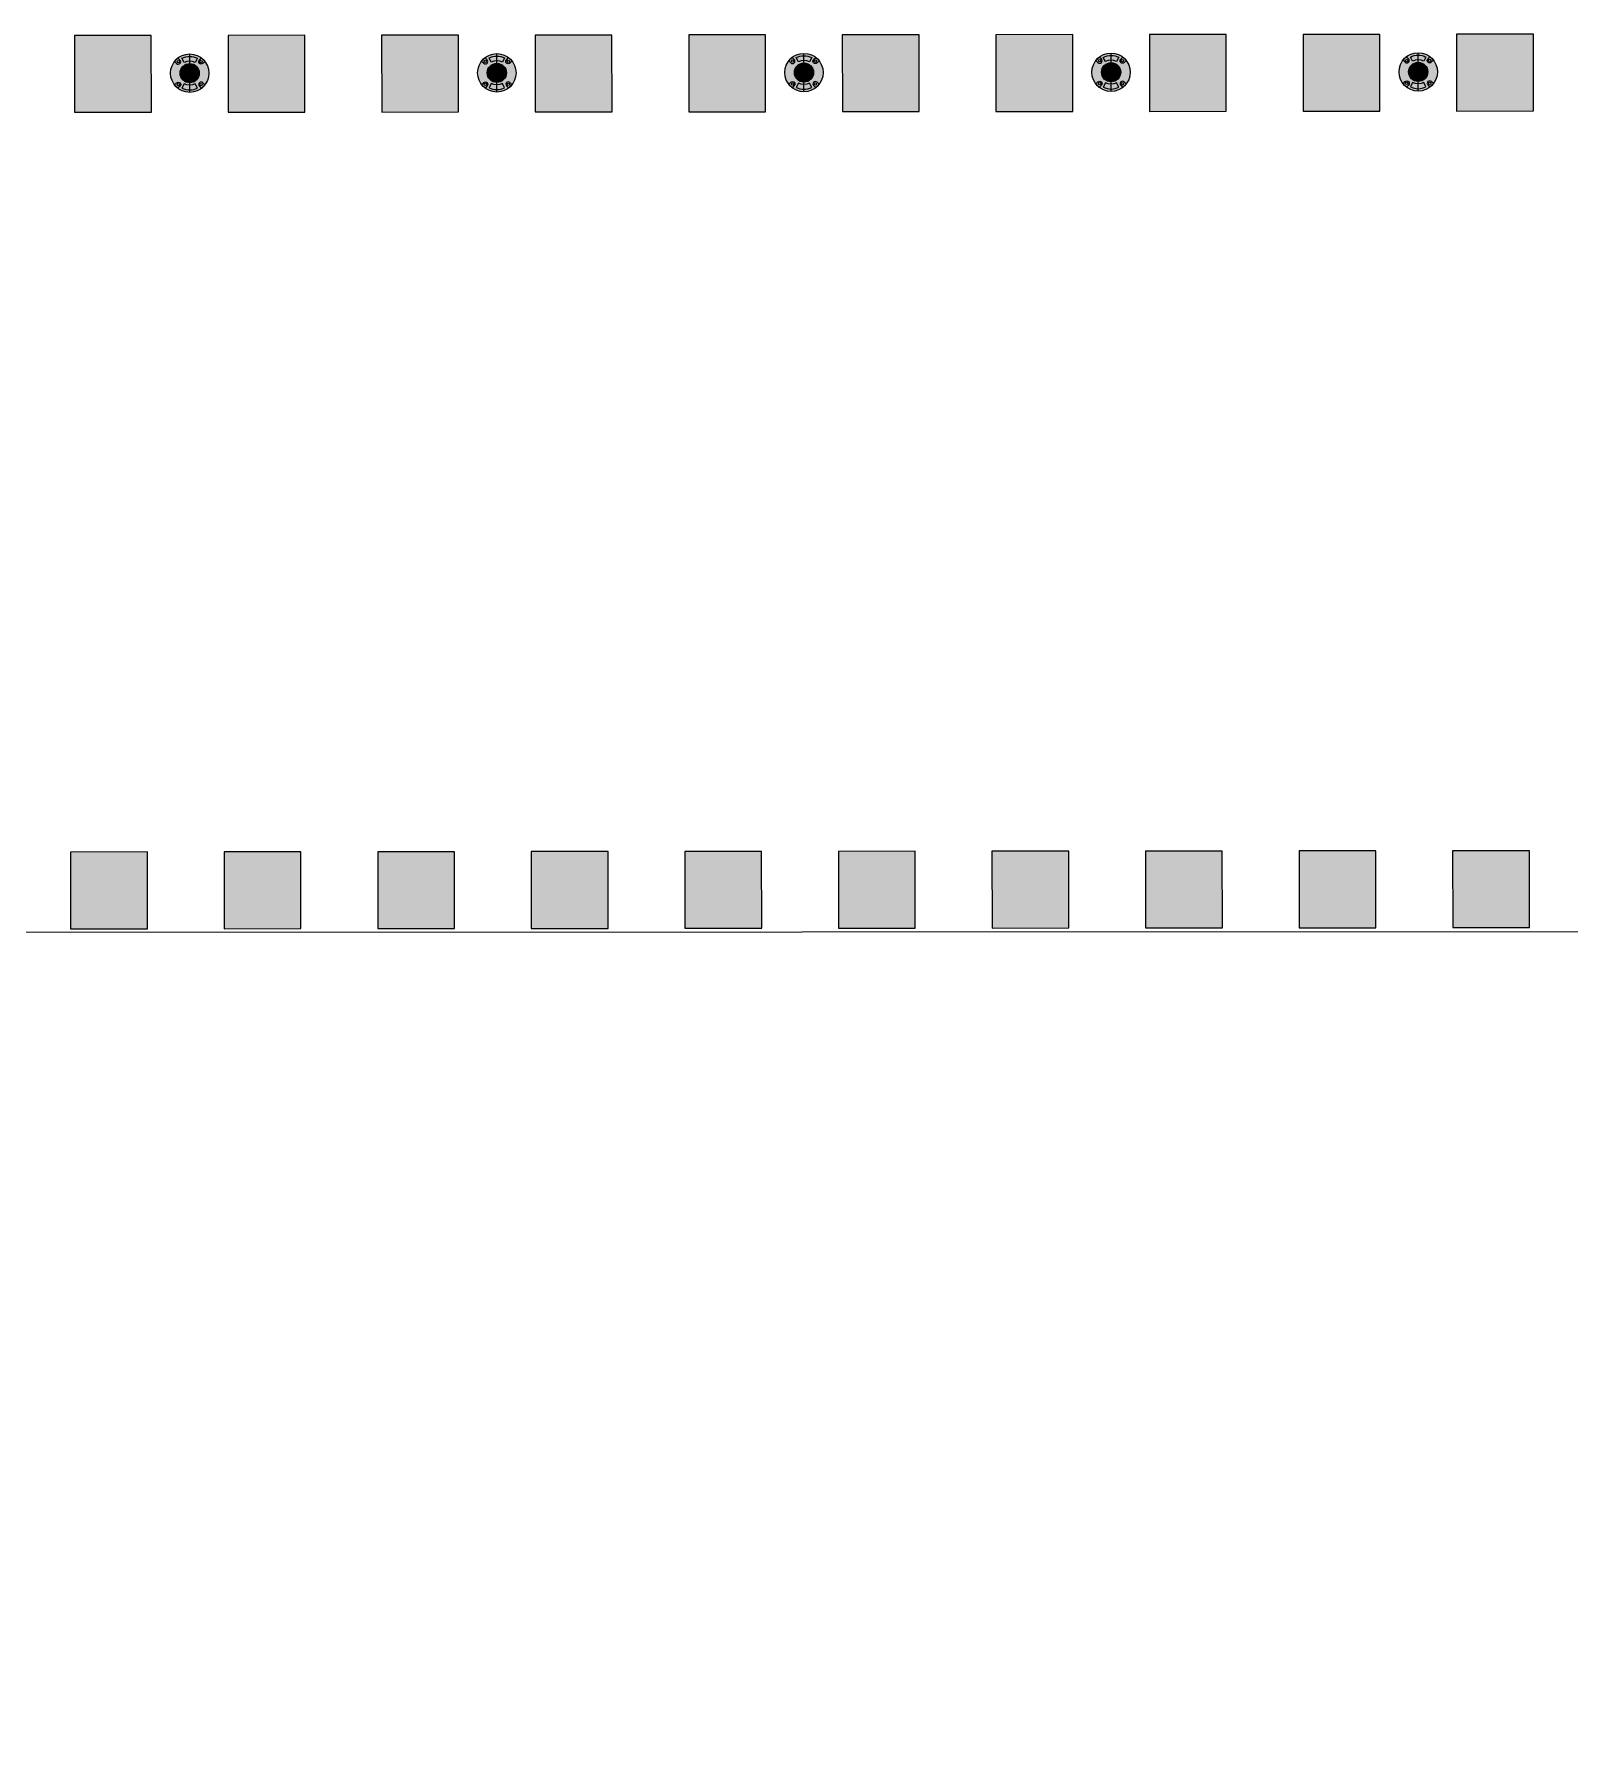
# Model space of a CAD drawing. Header units: metres. Extents: x 668617 to 675126, y 2286318 to 2293677.
# Drawn here: x 669326.16 to 669334.16, y 2287198.77 to 2287207.67 of the extents above; entities that cross this region are included whole.
import ezdxf

# ---------------------------------------------------------------- set-up
doc = ezdxf.new("R2010")
doc.units = ezdxf.units.M
doc.header["$MEASUREMENT"] = 0
for name, color, linetype in [('DMTG-B-CuadrosVerdes', 94, 'Continuous'), ('DMTG-M-VIALETON', 92, 'Continuous'), ('DMTG-PB-BANQUETAS', 251, 'Continuous')]:
    doc.layers.add(name, color=color, linetype=linetype)

# ---------------------------------------------------------------- blocks, each defined once
blk = doc.blocks.new('*U119')
h = blk.add_hatch(color=256)
h.dxf.hatch_style = 1
h.paths.add_polyline_path([(28.8244, 4.2534), (29.2244, 4.2534), (29.2244, 4.6534), (28.8244, 4.6534)])
h = blk.add_hatch(color=256)
h.dxf.hatch_style = 1
h.paths.add_polyline_path([(28.8244, 4.2534), (29.2244, 4.2534), (29.2244, 4.6534), (28.8244, 4.6534)])
h = blk.add_hatch(color=256)
h.dxf.hatch_style = 1
h.paths.add_polyline_path([(29.6244, 4.2534), (30.0244, 4.2534), (30.0244, 4.6534), (29.6244, 4.6534)])
h = blk.add_hatch(color=256)
h.dxf.hatch_style = 1
h.paths.add_polyline_path([(29.6244, 4.2534), (30.0244, 4.2534), (30.0244, 4.6534), (29.6244, 4.6534)])
h = blk.add_hatch(color=256)
h.dxf.hatch_style = 1
h.paths.add_polyline_path([(30.4244, 4.2534), (30.8244, 4.2534), (30.8244, 4.6534), (30.4244, 4.6534)])
h = blk.add_hatch(color=256)
h.dxf.hatch_style = 1
h.paths.add_polyline_path([(30.4244, 4.2534), (30.8244, 4.2534), (30.8244, 4.6534), (30.4244, 4.6534)])
h = blk.add_hatch(color=256)
h.dxf.hatch_style = 1
h.paths.add_polyline_path([(31.2244, 4.2534), (31.6244, 4.2534), (31.6244, 4.6534), (31.2244, 4.6534)])
h = blk.add_hatch(color=256)
h.dxf.hatch_style = 1
h.paths.add_polyline_path([(31.2244, 4.2534), (31.6244, 4.2534), (31.6244, 4.6534), (31.2244, 4.6534)])
h = blk.add_hatch(color=256)
h.dxf.hatch_style = 1
h.paths.add_polyline_path([(32.0244, 4.2534), (32.4244, 4.2534), (32.4244, 4.6534), (32.0244, 4.6534)])
h = blk.add_hatch(color=256)
h.dxf.hatch_style = 1
h.paths.add_polyline_path([(32.0244, 4.2534), (32.4244, 4.2534), (32.4244, 4.6534), (32.0244, 4.6534)])
h = blk.add_hatch(color=256)
h.dxf.hatch_style = 1
h.paths.add_polyline_path([(32.8244, 4.2534), (33.2244, 4.2534), (33.2244, 4.6534), (32.8244, 4.6534)])
h = blk.add_hatch(color=256)
h.dxf.hatch_style = 1
h.paths.add_polyline_path([(32.8244, 4.2534), (33.2244, 4.2534), (33.2244, 4.6534), (32.8244, 4.6534)])
h = blk.add_hatch(color=256)
h.dxf.hatch_style = 1
h.paths.add_polyline_path([(33.6244, 4.2534), (34.0244, 4.2534), (34.0244, 4.6534), (33.6244, 4.6534)])
h = blk.add_hatch(color=256)
h.dxf.hatch_style = 1
h.paths.add_polyline_path([(33.6244, 4.2534), (34.0244, 4.2534), (34.0244, 4.6534), (33.6244, 4.6534)])
h = blk.add_hatch(color=256)
h.dxf.hatch_style = 1
h.paths.add_polyline_path([(34.4244, 4.2534), (34.8244, 4.2534), (34.8244, 4.6534), (34.4244, 4.6534)])
h = blk.add_hatch(color=256)
h.dxf.hatch_style = 1
h.paths.add_polyline_path([(34.4244, 4.2534), (34.8244, 4.2534), (34.8244, 4.6534), (34.4244, 4.6534)])
h = blk.add_hatch(color=256)
h.dxf.hatch_style = 1
h.paths.add_polyline_path([(35.2244, 4.2534), (35.6244, 4.2534), (35.6244, 4.6534), (35.2244, 4.6534)])
h = blk.add_hatch(color=256)
h.dxf.hatch_style = 1
h.paths.add_polyline_path([(35.2244, 4.2534), (35.6244, 4.2534), (35.6244, 4.6534), (35.2244, 4.6534)])
h = blk.add_hatch(color=256)
h.dxf.hatch_style = 1
h.paths.add_polyline_path([(36.0244, 4.2534), (36.4244, 4.2534), (36.4244, 4.6534), (36.0244, 4.6534)])
h = blk.add_hatch(color=256)
h.dxf.hatch_style = 1
h.paths.add_polyline_path([(36.0244, 4.2534), (36.4244, 4.2534), (36.4244, 4.6534), (36.0244, 4.6534)])
h = blk.add_hatch(color=256)
h.dxf.hatch_style = 1
h.paths.add_polyline_path([(28.8, 0), (29.2, 0), (29.2, 0.4), (28.8, 0.4)])
h = blk.add_hatch(color=256)
h.dxf.hatch_style = 1
h.paths.add_polyline_path([(28.8, 0), (29.2, 0), (29.2, 0.4), (28.8, 0.4)])
h = blk.add_hatch(color=256)
h.dxf.hatch_style = 1
h.paths.add_polyline_path([(29.6, 0), (30, 0), (30, 0.4), (29.6, 0.4)])
h = blk.add_hatch(color=256)
h.dxf.hatch_style = 1
h.paths.add_polyline_path([(29.6, 0), (30, 0), (30, 0.4), (29.6, 0.4)])
h = blk.add_hatch(color=256)
h.dxf.hatch_style = 1
h.paths.add_polyline_path([(30.4, 0), (30.8, 0), (30.8, 0.4), (30.4, 0.4)])
h = blk.add_hatch(color=256)
h.dxf.hatch_style = 1
h.paths.add_polyline_path([(30.4, 0), (30.8, 0), (30.8, 0.4), (30.4, 0.4)])
h = blk.add_hatch(color=256)
h.dxf.hatch_style = 1
h.paths.add_polyline_path([(31.2, 0), (31.6, 0), (31.6, 0.4), (31.2, 0.4)])
h = blk.add_hatch(color=256)
h.dxf.hatch_style = 1
h.paths.add_polyline_path([(31.2, 0), (31.6, 0), (31.6, 0.4), (31.2, 0.4)])
h = blk.add_hatch(color=256)
h.dxf.hatch_style = 1
h.paths.add_polyline_path([(32, 0), (32.4, 0), (32.4, 0.4), (32, 0.4)])
h = blk.add_hatch(color=256)
h.dxf.hatch_style = 1
h.paths.add_polyline_path([(32, 0), (32.4, 0), (32.4, 0.4), (32, 0.4)])
h = blk.add_hatch(color=256)
h.dxf.hatch_style = 1
h.paths.add_polyline_path([(32.8, 0), (33.2, 0), (33.2, 0.4), (32.8, 0.4)])
h = blk.add_hatch(color=256)
h.dxf.hatch_style = 1
h.paths.add_polyline_path([(32.8, 0), (33.2, 0), (33.2, 0.4), (32.8, 0.4)])
h = blk.add_hatch(color=256)
h.dxf.hatch_style = 1
h.paths.add_polyline_path([(33.6, 0), (34, 0), (34, 0.4), (33.6, 0.4)])
h = blk.add_hatch(color=256)
h.dxf.hatch_style = 1
h.paths.add_polyline_path([(33.6, 0), (34, 0), (34, 0.4), (33.6, 0.4)])
h = blk.add_hatch(color=256)
h.dxf.hatch_style = 1
h.paths.add_polyline_path([(34.4, 0), (34.8, 0), (34.8, 0.4), (34.4, 0.4)])
h = blk.add_hatch(color=256)
h.dxf.hatch_style = 1
h.paths.add_polyline_path([(34.4, 0), (34.8, 0), (34.8, 0.4), (34.4, 0.4)])
h = blk.add_hatch(color=256)
h.dxf.hatch_style = 1
h.paths.add_polyline_path([(35.2, 0), (35.6, 0), (35.6, 0.4), (35.2, 0.4)])
h = blk.add_hatch(color=256)
h.dxf.hatch_style = 1
h.paths.add_polyline_path([(35.2, 0), (35.6, 0), (35.6, 0.4), (35.2, 0.4)])
h = blk.add_hatch(color=256)
h.dxf.hatch_style = 1
h.paths.add_polyline_path([(36, 0), (36.4, 0), (36.4, 0.4), (36, 0.4)])
h = blk.add_hatch(color=256)
h.dxf.hatch_style = 1
h.paths.add_polyline_path([(36, 0), (36.4, 0), (36.4, 0.4), (36, 0.4)])
for points in [[(28.8244, 4.2534), (29.2244, 4.2534), (29.2244, 4.6534), (28.8244, 4.6534)], [(28.8244, 4.2534), (29.2244, 4.2534), (29.2244, 4.6534), (28.8244, 4.6534)], [(29.6244, 4.2534), (30.0244, 4.2534), (30.0244, 4.6534), (29.6244, 4.6534)], [(29.6244, 4.2534), (30.0244, 4.2534), (30.0244, 4.6534), (29.6244, 4.6534)], [(30.4244, 4.2534), (30.8244, 4.2534), (30.8244, 4.6534), (30.4244, 4.6534)], [(30.4244, 4.2534), (30.8244, 4.2534), (30.8244, 4.6534), (30.4244, 4.6534)], [(31.2244, 4.2534), (31.6244, 4.2534), (31.6244, 4.6534), (31.2244, 4.6534)], [(31.2244, 4.2534), (31.6244, 4.2534), (31.6244, 4.6534), (31.2244, 4.6534)], [(32.0244, 4.2534), (32.4244, 4.2534), (32.4244, 4.6534), (32.0244, 4.6534)], [(32.0244, 4.2534), (32.4244, 4.2534), (32.4244, 4.6534), (32.0244, 4.6534)], [(32.8244, 4.2534), (33.2244, 4.2534), (33.2244, 4.6534), (32.8244, 4.6534)], [(32.8244, 4.2534), (33.2244, 4.2534), (33.2244, 4.6534), (32.8244, 4.6534)], [(33.6244, 4.2534), (34.0244, 4.2534), (34.0244, 4.6534), (33.6244, 4.6534)], [(33.6244, 4.2534), (34.0244, 4.2534), (34.0244, 4.6534), (33.6244, 4.6534)], [(34.4244, 4.2534), (34.8244, 4.2534), (34.8244, 4.6534), (34.4244, 4.6534)], [(34.4244, 4.2534), (34.8244, 4.2534), (34.8244, 4.6534), (34.4244, 4.6534)], [(35.2244, 4.2534), (35.6244, 4.2534), (35.6244, 4.6534), (35.2244, 4.6534)], [(35.2244, 4.2534), (35.6244, 4.2534), (35.6244, 4.6534), (35.2244, 4.6534)], [(36.0244, 4.2534), (36.4244, 4.2534), (36.4244, 4.6534), (36.0244, 4.6534)], [(36.0244, 4.2534), (36.4244, 4.2534), (36.4244, 4.6534), (36.0244, 4.6534)], [(28.8, 0), (29.2, 0), (29.2, 0.4), (28.8, 0.4)], [(28.8, 0), (29.2, 0), (29.2, 0.4), (28.8, 0.4)], [(29.6, 0), (30, 0), (30, 0.4), (29.6, 0.4)], [(29.6, 0), (30, 0), (30, 0.4), (29.6, 0.4)], [(30.4, 0), (30.8, 0), (30.8, 0.4), (30.4, 0.4)], [(30.4, 0), (30.8, 0), (30.8, 0.4), (30.4, 0.4)], [(31.2, 0), (31.6, 0), (31.6, 0.4), (31.2, 0.4)], [(31.2, 0), (31.6, 0), (31.6, 0.4), (31.2, 0.4)], [(32, 0), (32.4, 0), (32.4, 0.4), (32, 0.4)], [(32, 0), (32.4, 0), (32.4, 0.4), (32, 0.4)], [(32.8, 0), (33.2, 0), (33.2, 0.4), (32.8, 0.4)], [(32.8, 0), (33.2, 0), (33.2, 0.4), (32.8, 0.4)], [(33.6, 0), (34, 0), (34, 0.4), (33.6, 0.4)], [(33.6, 0), (34, 0), (34, 0.4), (33.6, 0.4)], [(34.4, 0), (34.8, 0), (34.8, 0.4), (34.4, 0.4)], [(34.4, 0), (34.8, 0), (34.8, 0.4), (34.4, 0.4)], [(35.2, 0), (35.6, 0), (35.6, 0.4), (35.2, 0.4)], [(35.2, 0), (35.6, 0), (35.6, 0.4), (35.2, 0.4)], [(36, 0), (36.4, 0), (36.4, 0.4), (36, 0.4)], [(36, 0), (36.4, 0), (36.4, 0.4), (36, 0.4)]]:
    blk.add_lwpolyline(points, close=True)
blk = doc.blocks.new('*U88')
at = {"true_color": 0x58ba48}
h = blk.add_hatch(color=85, dxfattribs=at)
h.dxf.hatch_style = 1
h.paths.add_polyline_path([(42.2076, 11.0247, 1), (42.3076, 11.0247, 1)], flags=0)
h.paths.add_polyline_path([(42.207, 11.0929), (42.1962, 11.1037, 0.062746), (42.1786, 11.086), (42.1893, 11.0752, 0.413879), (42.207, 11.0752, 0.414549)], flags=17)
h.paths.add_polyline_path([(42.2043, 11.0841, -1), (42.192, 11.0841, -1)], flags=16)
h.paths.add_polyline_path([(42.2076, 11.0247, 1), (42.3076, 11.0247, 1)], flags=16)
h.paths.add_polyline_path([(42.3189, 11.1038), (42.3081, 11.093, 0.413879), (42.3081, 11.0753, 0.414549), (42.3258, 11.0753), (42.3366, 11.0861, 0.062746)], flags=17)
h.paths.add_polyline_path([(42.3231, 11.0842, -1), (42.3108, 11.0841, -1)], flags=16)
h.paths.add_polyline_path([(42.3366, 10.9635), (42.3259, 10.9742, 0.413879), (42.3082, 10.9742, 0.414549), (42.3082, 10.9565), (42.319, 10.9458, 0.062746)], flags=17)
h.paths.add_polyline_path([(42.3109, 10.9654, -1), (42.3232, 10.9654, -1)], flags=16)
h.paths.add_polyline_path([(42.2071, 10.9741, 0.414549), (42.1894, 10.9741), (42.1786, 10.9633, 0.062746), (42.1963, 10.9457), (42.2071, 10.9565, 0.413879)], flags=17)
h.paths.add_polyline_path([(42.1921, 10.9653, -1), (42.2044, 10.9653, -1)], flags=16)
h.paths.add_polyline_path([(42.3366, 11.0861), (42.3258, 11.0753, -0.414549), (42.3081, 11.0753, -0.413879), (42.3081, 11.093), (42.3189, 11.1038, 0.342564), (42.1962, 11.1037), (42.207, 11.0929, -0.414549), (42.207, 11.0752, -0.413879), (42.1893, 11.0752), (42.1786, 11.086, 0.166532), (42.1576, 11.0246, 0.166532), (42.1786, 10.9633), (42.1894, 10.9741, -0.414549), (42.2071, 10.9741, -0.413879), (42.2071, 10.9565), (42.1963, 10.9457, 0.342564), (42.319, 10.9458), (42.3082, 10.9565, -0.414549), (42.3082, 10.9742, -0.413879), (42.3259, 10.9742), (42.3366, 10.9635, 0.166532), (42.3576, 11.0248, 0.166532)])
h.paths.add_polyline_path([(42.3076, 11.0247, -1), (42.2076, 11.0247, -1)], flags=0)
h.paths.add_polyline_path([(42.2866, 11.0801, 0.245947), (42.2286, 11.0801), (42.217, 11.1022, -0.245947), (42.2981, 11.1023)], flags=16)
h.paths.add_polyline_path([(42.2866, 10.9694), (42.2982, 10.9472, -0.245947), (42.2171, 10.9472), (42.2286, 10.9693, 0.245947)], flags=16)
h = blk.add_hatch(color=85, dxfattribs=at)
h.dxf.hatch_style = 1
h.paths.add_polyline_path([(42.2076, 11.0247, 1), (42.3076, 11.0247, 1)])
at = {"true_color": 0xc7c8ca}
h = blk.add_hatch(color=9, dxfattribs=at)
h.dxf.hatch_style = 1
h.paths.add_polyline_path([(42.2981, 11.1023, 0.245947), (42.217, 11.1022), (42.2286, 11.0801, -0.245947), (42.2866, 11.0801)])
h.paths.add_polyline_path([(42.2982, 10.9472), (42.2866, 10.9694, -0.245947), (42.2286, 10.9693), (42.2171, 10.9472, 0.245947)])
at = {"true_color": 0x58ba48}
h = blk.add_hatch(color=85, dxfattribs=at)
h.dxf.hatch_style = 1
h.paths.add_polyline_path([(43.8076, 11.0258, 1), (43.9076, 11.0259, 1)], flags=0)
h.paths.add_polyline_path([(43.807, 11.094), (43.7962, 11.1048, 0.062746), (43.7786, 11.0871), (43.7893, 11.0763, 0.413879), (43.807, 11.0763, 0.414549)], flags=17)
h.paths.add_polyline_path([(43.8043, 11.0852, -1), (43.792, 11.0852, -1)], flags=16)
h.paths.add_polyline_path([(43.8076, 11.0258, 1), (43.9076, 11.0259, 1)], flags=16)
h.paths.add_polyline_path([(43.9189, 11.1049), (43.9081, 11.0941, 0.413879), (43.9081, 11.0764, 0.414549), (43.9258, 11.0764), (43.9366, 11.0872, 0.062746)], flags=17)
h.paths.add_polyline_path([(43.9231, 11.0853, -1), (43.9108, 11.0853, -1)], flags=16)
h.paths.add_polyline_path([(43.9366, 10.9646), (43.9259, 10.9753, 0.413879), (43.9082, 10.9753, 0.414549), (43.9082, 10.9576), (43.919, 10.9469, 0.062746)], flags=17)
h.paths.add_polyline_path([(43.9109, 10.9665, -1), (43.9232, 10.9665, -1)], flags=16)
h.paths.add_polyline_path([(43.8071, 10.9752, 0.414549), (43.7894, 10.9752), (43.7786, 10.9645, 0.062746), (43.7963, 10.9468), (43.8071, 10.9576, 0.413879)], flags=17)
h.paths.add_polyline_path([(43.7921, 10.9664, -1), (43.8044, 10.9664, -1)], flags=16)
h.paths.add_polyline_path([(43.9366, 11.0872), (43.9258, 11.0764, -0.414549), (43.9081, 11.0764, -0.413879), (43.9081, 11.0941), (43.9189, 11.1049, 0.342564), (43.7962, 11.1048), (43.807, 11.094, -0.414549), (43.807, 11.0763, -0.413879), (43.7893, 11.0763), (43.7786, 11.0871, 0.166532), (43.7576, 11.0258, 0.166532), (43.7786, 10.9645), (43.7894, 10.9752, -0.414549), (43.8071, 10.9752, -0.413879), (43.8071, 10.9576), (43.7963, 10.9468, 0.342564), (43.919, 10.9469), (43.9082, 10.9576, -0.414549), (43.9082, 10.9753, -0.413879), (43.9259, 10.9753), (43.9366, 10.9646, 0.166532), (43.9576, 11.0259, 0.166532)])
h.paths.add_polyline_path([(43.9076, 11.0259, -1), (43.8076, 11.0258, -1)], flags=0)
h.paths.add_polyline_path([(43.8866, 11.0812, 0.245947), (43.8286, 11.0812), (43.817, 11.1033, -0.245947), (43.8981, 11.1034)], flags=16)
h.paths.add_polyline_path([(43.8866, 10.9705), (43.8982, 10.9483, -0.245947), (43.8171, 10.9483), (43.8286, 10.9704, 0.245947)], flags=16)
h = blk.add_hatch(color=85, dxfattribs=at)
h.dxf.hatch_style = 1
h.paths.add_polyline_path([(43.8076, 11.0258, 1), (43.9076, 11.0259, 1)])
at = {"true_color": 0xc7c8ca}
h = blk.add_hatch(color=9, dxfattribs=at)
h.dxf.hatch_style = 1
h.paths.add_polyline_path([(43.8981, 11.1034, 0.245947), (43.817, 11.1033), (43.8286, 11.0812, -0.245947), (43.8866, 11.0812)])
h.paths.add_polyline_path([(43.8982, 10.9483), (43.8866, 10.9705, -0.245947), (43.8286, 10.9704), (43.8171, 10.9483, 0.245947)])
at = {"true_color": 0x58ba48}
h = blk.add_hatch(color=85, dxfattribs=at)
h.dxf.hatch_style = 1
h.paths.add_polyline_path([(45.4076, 11.0269, 1), (45.5076, 11.027, 1)], flags=0)
h.paths.add_polyline_path([(45.407, 11.0951), (45.3962, 11.1059, 0.062746), (45.3786, 11.0882), (45.3893, 11.0774, 0.413879), (45.407, 11.0775, 0.414549)], flags=17)
h.paths.add_polyline_path([(45.4043, 11.0863, -1), (45.392, 11.0863, -1)], flags=16)
h.paths.add_polyline_path([(45.4076, 11.0269, 1), (45.5076, 11.027, 1)], flags=16)
h.paths.add_polyline_path([(45.5189, 11.106), (45.5081, 11.0952, 0.413879), (45.5081, 11.0775, 0.414549), (45.5258, 11.0775), (45.5366, 11.0883, 0.062746)], flags=17)
h.paths.add_polyline_path([(45.5231, 11.0864, -1), (45.5108, 11.0864, -1)], flags=16)
h.paths.add_polyline_path([(45.5366, 10.9657), (45.5259, 10.9764, 0.413879), (45.5082, 10.9764, 0.414549), (45.5082, 10.9587), (45.519, 10.948, 0.062746)], flags=17)
h.paths.add_polyline_path([(45.5109, 10.9676, -1), (45.5232, 10.9676, -1)], flags=16)
h.paths.add_polyline_path([(45.4071, 10.9763, 0.414549), (45.3894, 10.9763), (45.3786, 10.9656, 0.062746), (45.3963, 10.9479), (45.4071, 10.9587, 0.413879)], flags=17)
h.paths.add_polyline_path([(45.3921, 10.9675, -1), (45.4044, 10.9675, -1)], flags=16)
h.paths.add_polyline_path([(45.5366, 11.0883), (45.5258, 11.0775, -0.414549), (45.5081, 11.0775, -0.413879), (45.5081, 11.0952), (45.5189, 11.106, 0.342564), (45.3962, 11.1059), (45.407, 11.0951, -0.414549), (45.407, 11.0775, -0.413879), (45.3893, 11.0774), (45.3786, 11.0882, 0.166532), (45.3576, 11.0269, 0.166532), (45.3786, 10.9656), (45.3894, 10.9763, -0.414549), (45.4071, 10.9763, -0.413879), (45.4071, 10.9587), (45.3963, 10.9479, 0.342564), (45.519, 10.948), (45.5082, 10.9587, -0.414549), (45.5082, 10.9764, -0.413879), (45.5259, 10.9764), (45.5366, 10.9657, 0.166532), (45.5576, 11.027, 0.166532)])
h.paths.add_polyline_path([(45.5076, 11.027, -1), (45.4076, 11.0269, -1)], flags=0)
h.paths.add_polyline_path([(45.4866, 11.0823, 0.245947), (45.4286, 11.0823), (45.417, 11.1044, -0.245947), (45.4981, 11.1045)], flags=16)
h.paths.add_polyline_path([(45.4866, 10.9716), (45.4982, 10.9494, -0.245947), (45.4171, 10.9494), (45.4286, 10.9715, 0.245947)], flags=16)
h = blk.add_hatch(color=85, dxfattribs=at)
h.dxf.hatch_style = 1
h.paths.add_polyline_path([(45.4076, 11.0269, 1), (45.5076, 11.027, 1)])
at = {"true_color": 0xc7c8ca}
h = blk.add_hatch(color=9, dxfattribs=at)
h.dxf.hatch_style = 1
h.paths.add_polyline_path([(45.4981, 11.1045, 0.245947), (45.417, 11.1044), (45.4286, 11.0823, -0.245947), (45.4866, 11.0823)])
h.paths.add_polyline_path([(45.4982, 10.9494), (45.4866, 10.9716, -0.245947), (45.4286, 10.9715), (45.4171, 10.9494, 0.245947)])
at = {"true_color": 0x58ba48}
h = blk.add_hatch(color=85, dxfattribs=at)
h.dxf.hatch_style = 1
h.paths.add_polyline_path([(47.0076, 11.028, 1), (47.1076, 11.0281, 1)], flags=0)
h.paths.add_polyline_path([(47.007, 11.0963), (46.9962, 11.107, 0.062746), (46.9786, 11.0893), (46.9893, 11.0785, 0.413879), (47.007, 11.0786, 0.414549)], flags=17)
h.paths.add_polyline_path([(47.0043, 11.0874, -1), (46.992, 11.0874, -1)], flags=16)
h.paths.add_polyline_path([(47.0076, 11.028, 1), (47.1076, 11.0281, 1)], flags=16)
h.paths.add_polyline_path([(47.1189, 11.1071), (47.1081, 11.0963, 0.413879), (47.1081, 11.0786, 0.414549), (47.1258, 11.0787), (47.1366, 11.0894, 0.062746)], flags=17)
h.paths.add_polyline_path([(47.1231, 11.0875, -1), (47.1108, 11.0875, -1)], flags=16)
h.paths.add_polyline_path([(47.1366, 10.9668), (47.1259, 10.9775, 0.413879), (47.1082, 10.9775, 0.414549), (47.1082, 10.9598), (47.119, 10.9491, 0.062746)], flags=17)
h.paths.add_polyline_path([(47.1109, 10.9687, -1), (47.1232, 10.9687, -1)], flags=16)
h.paths.add_polyline_path([(47.0071, 10.9775, 0.414549), (46.9894, 10.9774), (46.9786, 10.9667, 0.062746), (46.9963, 10.949), (47.0071, 10.9598, 0.413879)], flags=17)
h.paths.add_polyline_path([(46.9921, 10.9686, -1), (47.0044, 10.9686, -1)], flags=16)
h.paths.add_polyline_path([(47.1366, 11.0894), (47.1258, 11.0787, -0.414549), (47.1081, 11.0786, -0.413879), (47.1081, 11.0963), (47.1189, 11.1071, 0.342564), (46.9962, 11.107), (47.007, 11.0963, -0.414549), (47.007, 11.0786, -0.413879), (46.9893, 11.0785), (46.9786, 11.0893, 0.166532), (46.9576, 11.028, 0.166532), (46.9786, 10.9667), (46.9894, 10.9774, -0.414549), (47.0071, 10.9775, -0.413879), (47.0071, 10.9598), (46.9963, 10.949, 0.342564), (47.119, 10.9491), (47.1082, 10.9598, -0.414549), (47.1082, 10.9775, -0.413879), (47.1259, 10.9775), (47.1366, 10.9668, 0.166532), (47.1576, 11.0281, 0.166532)])
h.paths.add_polyline_path([(47.1076, 11.0281, -1), (47.0076, 11.028, -1)], flags=0)
h.paths.add_polyline_path([(47.0866, 11.0834, 0.245947), (47.0286, 11.0834), (47.017, 11.1055, -0.245947), (47.0981, 11.1056)], flags=16)
h.paths.add_polyline_path([(47.0866, 10.9727), (47.0982, 10.9506, -0.245947), (47.0171, 10.9505), (47.0286, 10.9727, 0.245947)], flags=16)
h = blk.add_hatch(color=85, dxfattribs=at)
h.dxf.hatch_style = 1
h.paths.add_polyline_path([(47.0076, 11.028, 1), (47.1076, 11.0281, 1)])
at = {"true_color": 0xc7c8ca}
h = blk.add_hatch(color=9, dxfattribs=at)
h.dxf.hatch_style = 1
h.paths.add_polyline_path([(47.0981, 11.1056, 0.245947), (47.017, 11.1055), (47.0286, 11.0834, -0.245947), (47.0866, 11.0834)])
h.paths.add_polyline_path([(47.0982, 10.9506), (47.0866, 10.9727, -0.245947), (47.0286, 10.9727), (47.0171, 10.9505, 0.245947)])
at = {"true_color": 0x58ba48}
h = blk.add_hatch(color=85, dxfattribs=at)
h.dxf.hatch_style = 1
h.paths.add_polyline_path([(48.6076, 11.0291, 1), (48.7076, 11.0292, 1)], flags=0)
h.paths.add_polyline_path([(48.607, 11.0974), (48.5962, 11.1081, 0.062746), (48.5786, 11.0904), (48.5893, 11.0797, 0.413879), (48.607, 11.0797, 0.414549)], flags=17)
h.paths.add_polyline_path([(48.6043, 11.0885, -1), (48.592, 11.0885, -1)], flags=16)
h.paths.add_polyline_path([(48.6076, 11.0291, 1), (48.7076, 11.0292, 1)], flags=16)
h.paths.add_polyline_path([(48.7189, 11.1082), (48.7081, 11.0974, 0.413879), (48.7081, 11.0797, 0.414549), (48.7258, 11.0798), (48.7366, 11.0905, 0.062746)], flags=17)
h.paths.add_polyline_path([(48.7231, 11.0886, -1), (48.7108, 11.0886, -1)], flags=16)
h.paths.add_polyline_path([(48.7366, 10.9679), (48.7259, 10.9787, 0.413879), (48.7082, 10.9786, 0.414549), (48.7082, 10.9609), (48.719, 10.9502, 0.062746)], flags=17)
h.paths.add_polyline_path([(48.7109, 10.9698, -1), (48.7232, 10.9698, -1)], flags=16)
h.paths.add_polyline_path([(48.6071, 10.9786, 0.414549), (48.5894, 10.9785), (48.5786, 10.9678, 0.062746), (48.5963, 10.9501), (48.6071, 10.9609, 0.413879)], flags=17)
h.paths.add_polyline_path([(48.5921, 10.9697, -1), (48.6044, 10.9697, -1)], flags=16)
h.paths.add_polyline_path([(48.7366, 11.0905), (48.7258, 11.0798, -0.414549), (48.7081, 11.0797, -0.413879), (48.7081, 11.0974), (48.7189, 11.1082, 0.342564), (48.5962, 11.1081), (48.607, 11.0974, -0.414549), (48.607, 11.0797, -0.413879), (48.5893, 11.0797), (48.5786, 11.0904, 0.166532), (48.5576, 11.0291, 0.166532), (48.5786, 10.9678), (48.5894, 10.9785, -0.414549), (48.6071, 10.9786, -0.413879), (48.6071, 10.9609), (48.5963, 10.9501, 0.342564), (48.719, 10.9502), (48.7082, 10.9609, -0.414549), (48.7082, 10.9786, -0.413879), (48.7259, 10.9787), (48.7366, 10.9679, 0.166532), (48.7576, 11.0292, 0.166532)])
h.paths.add_polyline_path([(48.7076, 11.0292, -1), (48.6076, 11.0291, -1)], flags=0)
h.paths.add_polyline_path([(48.6866, 11.0845, 0.245947), (48.6286, 11.0845), (48.617, 11.1066, -0.245947), (48.6981, 11.1067)], flags=16)
h.paths.add_polyline_path([(48.6866, 10.9738), (48.6982, 10.9517, -0.245947), (48.6171, 10.9516), (48.6286, 10.9738, 0.245947)], flags=16)
h = blk.add_hatch(color=85, dxfattribs=at)
h.dxf.hatch_style = 1
h.paths.add_polyline_path([(48.6076, 11.0291, 1), (48.7076, 11.0292, 1)])
at = {"true_color": 0xc7c8ca}
h = blk.add_hatch(color=9, dxfattribs=at)
h.dxf.hatch_style = 1
h.paths.add_polyline_path([(48.6981, 11.1067, 0.245947), (48.617, 11.1066), (48.6286, 11.0845, -0.245947), (48.6866, 11.0845)])
h.paths.add_polyline_path([(48.6982, 10.9517), (48.6866, 10.9738, -0.245947), (48.6286, 10.9738), (48.6171, 10.9516, 0.245947)])
at = {"color": 18, "true_color": 0x000000}
for points in [[(42.207, 11.0929), (42.1962, 11.1037, 0.062746), (42.1786, 11.086), (42.1893, 11.0752, 0.413879), (42.207, 11.0752, 0.414549)], [(42.2981, 11.1023), (42.2866, 11.0801, 0.245947), (42.2286, 11.0801), (42.217, 11.1022, -0.245947)], [(42.3081, 11.093), (42.3189, 11.1038, -0.062746), (42.3366, 11.0861), (42.3258, 11.0753, -0.413879), (42.3081, 11.0753, -0.414549)], [(43.807, 11.094), (43.7962, 11.1048, 0.062746), (43.7786, 11.0871), (43.7893, 11.0763, 0.413879), (43.807, 11.0763, 0.414549)], [(43.8981, 11.1034), (43.8866, 11.0812, 0.245947), (43.8286, 11.0812), (43.817, 11.1033, -0.245947)], [(43.9081, 11.0941), (43.9189, 11.1049, -0.062746), (43.9366, 11.0872), (43.9258, 11.0764, -0.413879), (43.9081, 11.0764, -0.414549)], [(45.407, 11.0951), (45.3962, 11.1059, 0.062746), (45.3786, 11.0882), (45.3893, 11.0774, 0.413879), (45.407, 11.0775, 0.414549)], [(45.4981, 11.1045), (45.4866, 11.0823, 0.245947), (45.4286, 11.0823), (45.417, 11.1044, -0.245947)], [(45.5081, 11.0952), (45.5189, 11.106, -0.062746), (45.5366, 11.0883), (45.5258, 11.0775, -0.413879), (45.5081, 11.0775, -0.414549)], [(47.007, 11.0963), (46.9962, 11.107, 0.062746), (46.9786, 11.0893), (46.9893, 11.0785, 0.413879), (47.007, 11.0786, 0.414549)], [(47.0981, 11.1056), (47.0866, 11.0834, 0.245947), (47.0286, 11.0834), (47.017, 11.1055, -0.245947)], [(47.1081, 11.0963), (47.1189, 11.1071, -0.062746), (47.1366, 11.0894), (47.1258, 11.0786, -0.413879), (47.1081, 11.0786, -0.414549)], [(48.607, 11.0974), (48.5962, 11.1081, 0.062746), (48.5786, 11.0904), (48.5893, 11.0797, 0.413879), (48.607, 11.0797, 0.414549)], [(48.6981, 11.1067), (48.6866, 11.0845, 0.245947), (48.6286, 11.0845), (48.617, 11.1066, -0.245947)], [(48.7081, 11.0974), (48.7189, 11.1082, -0.062746), (48.7366, 11.0905), (48.7258, 11.0797, -0.413879), (48.7081, 11.0797, -0.414549)], [(42.2071, 10.9564), (42.1963, 10.9457, -0.062746), (42.1786, 10.9633), (42.1894, 10.9741, -0.413879), (42.2071, 10.9741, -0.414549)], [(42.2982, 10.9472), (42.2866, 10.9694, -0.245947), (42.2286, 10.9693), (42.2171, 10.9472, 0.245947)], [(42.3082, 10.9565), (42.319, 10.9458, 0.062746), (42.3366, 10.9635), (42.3259, 10.9742, 0.413879), (42.3082, 10.9742, 0.414549)], [(43.8071, 10.9575), (43.7963, 10.9468, -0.062746), (43.7786, 10.9645), (43.7894, 10.9752, -0.413879), (43.8071, 10.9752, -0.414549)], [(43.8982, 10.9483), (43.8866, 10.9705, -0.245947), (43.8286, 10.9704), (43.8171, 10.9483, 0.245947)], [(43.9082, 10.9576), (43.919, 10.9469, 0.062746), (43.9366, 10.9646), (43.9259, 10.9753, 0.413879), (43.9082, 10.9753, 0.414549)], [(45.4071, 10.9587), (45.3963, 10.9479, -0.062746), (45.3786, 10.9656), (45.3894, 10.9763, -0.413879), (45.4071, 10.9763, -0.414549)], [(45.4982, 10.9494), (45.4866, 10.9716, -0.245947), (45.4286, 10.9715), (45.4171, 10.9494, 0.245947)], [(45.5082, 10.9587), (45.519, 10.948, 0.062746), (45.5366, 10.9657), (45.5259, 10.9764, 0.413879), (45.5082, 10.9764, 0.414549)], [(47.0071, 10.9598), (46.9963, 10.949, -0.062746), (46.9786, 10.9667), (46.9894, 10.9774, -0.413879), (47.0071, 10.9775, -0.414549)], [(47.0982, 10.9506), (47.0866, 10.9727, -0.245947), (47.0286, 10.9727), (47.0171, 10.9505, 0.245947)], [(47.1082, 10.9598), (47.119, 10.9491, 0.062746), (47.1366, 10.9668), (47.1259, 10.9775, 0.413879), (47.1082, 10.9775, 0.414549)], [(48.6071, 10.9609), (48.5963, 10.9501, -0.062746), (48.5786, 10.9678), (48.5894, 10.9786, -0.413879), (48.6071, 10.9786, -0.414549)], [(48.6982, 10.9517), (48.6866, 10.9738, -0.245947), (48.6286, 10.9738), (48.6171, 10.9516, 0.245947)], [(48.7082, 10.9609), (48.719, 10.9502, 0.062746), (48.7366, 10.9679), (48.7259, 10.9787, 0.413879), (48.7082, 10.9786, 0.414549)]]:
    blk.add_lwpolyline(points, format="xyb", close=True, dxfattribs=at)
for points in [[(42.2577, 10.9247), (42.2575, 11.1247)], [(43.8577, 10.9258), (43.8575, 11.1258)], [(45.4577, 10.9269), (45.4575, 11.1269)], [(47.0577, 10.928), (47.0575, 11.128)], [(48.6577, 10.9292), (48.6575, 11.1292)]]:
    blk.add_lwpolyline(points)
for centre, radius in [((42.2576, 11.0247), 0.1), ((42.1982, 11.0841), 0.00613), ((42.2576, 11.0247), 0.05), ((42.317, 11.0842), 0.00613), ((43.8576, 11.0258), 0.1), ((43.7982, 11.0852), 0.00613), ((43.8576, 11.0258), 0.05), ((43.917, 11.0853), 0.00613), ((45.4576, 11.0269), 0.1), ((45.3982, 11.0863), 0.00613), ((45.4576, 11.0269), 0.05), ((45.517, 11.0864), 0.00613), ((47.0576, 11.028), 0.1), ((46.9982, 11.0874), 0.00613), ((47.0576, 11.028), 0.05), ((47.117, 11.0875), 0.00613), ((48.6576, 11.0292), 0.1), ((48.5982, 11.0885), 0.00613), ((48.6576, 11.0292), 0.05), ((48.717, 11.0886), 0.00613), ((42.1982, 10.9653), 0.00613), ((42.317, 10.9654), 0.00613), ((43.7982, 10.9664), 0.00613), ((43.917, 10.9665), 0.00613), ((45.3982, 10.9675), 0.00613), ((45.517, 10.9676), 0.00613), ((46.9982, 10.9686), 0.00613), ((47.117, 10.9687), 0.00613), ((48.5982, 10.9697), 0.00613), ((48.717, 10.9698), 0.00613)]:
    blk.add_circle(centre, radius, dxfattribs=at)

msp = doc.modelspace()

# ---------------------------------------------------------------- linework, layer by layer
at = {"layer": 'DMTG-PB-BANQUETAS', "flags": 128}
msp.add_lwpolyline([(669391.45626, 2287098.08425), (669391.32227, 2287097.40922), (669391.10843, 2287096.75478), (669390.81782, 2287096.13091), (669390.45549, 2287095.54556), (669390.02551, 2287095.00772), (669389.53493, 2287094.52533), (669388.98981, 2287094.10434), (669388.39819, 2287093.7517), (669387.76911, 2287093.47234), (669387.1116, 2287093.27018), (669386.43368, 2287093.14718), (669385.74636, 2287093.10626), (669385.05964, 2287093.14733), (669292.18179, 2287093.08572, -0.4157146), (669288.17918, 2287097.10355), (669288.18479, 2287098.36255), (669288.63365, 2287199.03021, -0.4154156), (669292.60399, 2287202.98605), (669362.20517, 2287203.00923), (669389.52832, 2287201.22939, -0.4204518), (669393.52877, 2287197.14572), (669391.45626, 2287098.08425)], format="xyb", dxfattribs=at)

# ---------------------------------------------------------------- block references
at = {"layer": 'DMTG-B-CuadrosVerdes', "rotation": 0.05205295219565874}
msp.add_blockref('*U119', (669297.55077, 2287202.98768), dxfattribs=at)
at = {"layer": 'DMTG-M-VIALETON', "rotation": 0.0191655451132997}
msp.add_blockref('*U88', (669284.71709, 2287196.43235), dxfattribs=at)

doc.saveas('drawing.dxf')
